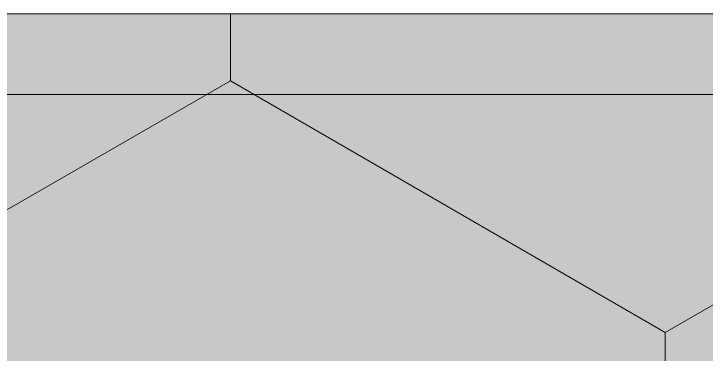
# Model space of a CAD drawing. Header units: millimetres. Extents: x -546 to 1681, y -650 to 1730.
# Drawn here: x 563.0439 to 563.4562, y 442.2586 to 442.4614 of the extents above; entities that cross this region are included whole.
import ezdxf

# ---------------------------------------------------------------- set-up
doc = ezdxf.new("R2010")
doc.units = ezdxf.units.MM

msp = doc.modelspace()

# ---------------------------------------------------------------- hatches: boundary and pattern name
at = {"true_color": 0xdede87}
h = msp.add_hatch(color=41, dxfattribs=at)
h.dxf.hatch_style = 2
h.paths.add_polyline_path([(579.42288, 442.46145), (579.42288, 441.76145), (548.80184, 441.76145), (548.80184, 442.46145)])

# ---------------------------------------------------------------- linework, layer by layer
at = {"color": 7, "lineweight": 0}
for points in [[(579.42288, 442.46145), (548.80184, 442.46145)], [(563.17286, 442.42145), (563.17286, 442.46145)], [(563.17286, 442.42145), (562.91286, 442.27145)], [(563.43186, 442.27145), (563.17286, 442.42145)], [(563.69186, 442.42145), (563.43186, 442.27145)], [(563.43186, 441.97145), (563.43186, 442.27145)]]:
    msp.add_lwpolyline(points, dxfattribs=at)
at = {"color": 251, "lineweight": 0, "true_color": 0x646464}
msp.add_lwpolyline([(561.40886, 442.41345), (563.68186, 442.41345)], dxfattribs=at)

doc.saveas('drawing.dxf')
